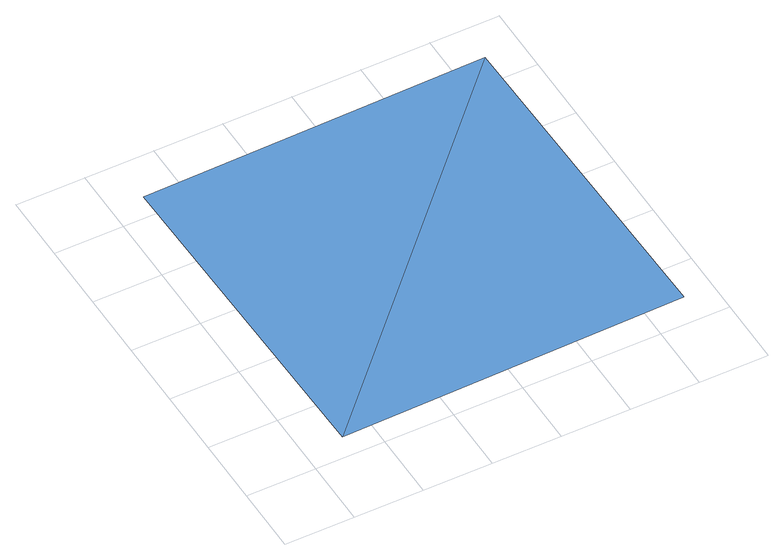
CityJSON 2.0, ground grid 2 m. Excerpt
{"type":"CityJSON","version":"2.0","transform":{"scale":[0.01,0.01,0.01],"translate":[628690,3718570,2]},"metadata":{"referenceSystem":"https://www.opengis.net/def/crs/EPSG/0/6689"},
"CityObjects":{
"waterbody1":{"type":"WaterBody","attributes":{"name":"福岡県津波浸水想定図","class":"1140","function":"2","WaterBodyTsunamiRiskAttribute.description":"1","WaterBodyTsunamiRiskAttribute.rank":"1"},"geometry":[{"type":"MultiSurface","lod":"1","boundaries":[[[0,1,2]],[[0,3,1]]]}]}
},
"vertices":[
[115,68,12],[1095,1087,12],[96,1068,12],[1115,88,12]
]}
